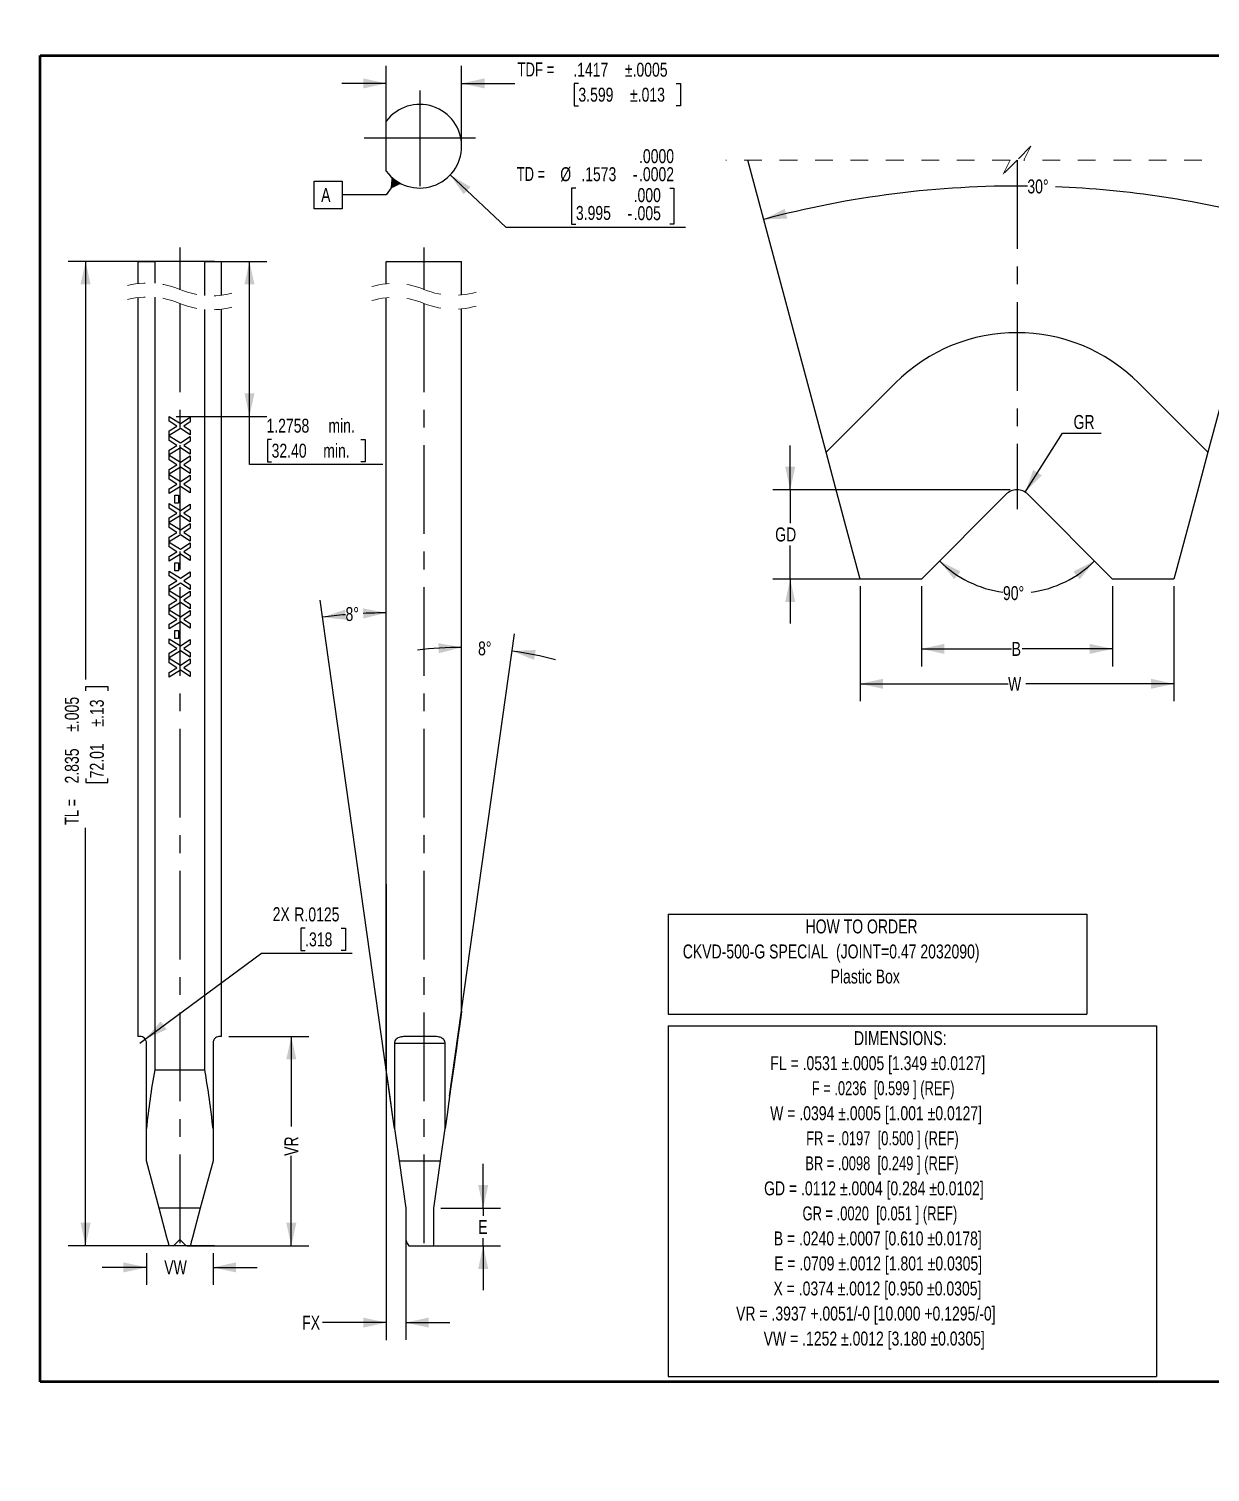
# Model space of a CAD drawing. Header units: inches. Extents: x 0 to 13, y -63732 to 63746.
# Drawn here: x 0.33 to 7, y -0.11 to 8.02 of the extents above; entities that cross this region are included whole.
import ezdxf

# ---------------------------------------------------------------- set-up
doc = ezdxf.new("R2010")
doc.units = ezdxf.units.IN
doc.header["$MEASUREMENT"] = 0
doc.linetypes.add('CENTERX2', pattern=[0.8, 0.5, -0.1, 0.1, -0.1])
doc.linetypes.add('HIDDEN', pattern=[0.075, 0.05, -0.025])
doc.layers.add('FORMAT', color=7, linetype='Continuous')
doc.styles.add('SLDTEXTSTYLE0', font='TXT', dxfattribs={"width": 0.75})
doc.styles.add('SLDTEXTSTYLE2', font='TXT', dxfattribs={"width": 0.6875})
doc.styles.add('SLDTEXTSTYLE3', font='TXT', dxfattribs={"width": 0.69})
doc.styles.add('SLDTEXTSTYLE4', font='TXT', dxfattribs={"width": 0.692308})
doc.styles.add('SLDTEXTSTYLE5', font='TXT', dxfattribs={"width": 0.7})
doc.dimstyles.new('SLDDIMSTYLE0', dxfattribs={"dimtxt": 0.07874, "dimasz": 0.13, "dimexe": 0, "dimexo": 0.0625, "dimgap": 0.019685, "dimtad": 0, "dimtih": 1, "dimtoh": 1, "dimdec": 4, "dimlfac": 0.333333, "dimrnd": 1e-09, "dimzin": 12, "dimdsep": 46, "dimtxsty": 'SLDTEXTSTYLE0', "dimsah": 1, "dimcen": 0.09, "dimadec": 0, "dimazin": 3, "dimtfac": 1, "dimtdec": 4, "dimtofl": 0, "dimtmove": 0, "dimatfit": 3, "dimfxl": 0, "dimfrac": 2, "dimtolj": 1, "dimarcsym": 0})
doc.dimstyles.new('SLDDIMSTYLE1', dxfattribs={"dimtxt": 0.07874, "dimasz": 0.13, "dimexe": 0, "dimexo": 0.0625, "dimgap": 0.019685, "dimtad": 0, "dimdec": 3, "dimlfac": 0.333333, "dimrnd": 1e-09, "dimzin": 12, "dimdsep": 46, "dimtxsty": 'SLDTEXTSTYLE0', "dimsah": 1, "dimcen": 0.09, "dimadec": 0, "dimazin": 3, "dimtol": 1, "dimtp": 0.005, "dimtm": 0.005, "dimtfac": 1, "dimtdec": 3, "dimtofl": 0, "dimtmove": 0, "dimatfit": 3, "dimfxl": 0, "dimfrac": 2, "dimtolj": 1, "dimarcsym": 0})
doc.dimstyles.new('SLDDIMSTYLE10', dxfattribs={"dimtxt": 0.07874, "dimasz": 0.13, "dimexe": 0, "dimexo": 0.0625, "dimgap": 0.019685, "dimtad": 0, "dimdec": 4, "dimlfac": 0.022239, "dimrnd": 1e-09, "dimzin": 12, "dimdsep": 46, "dimtxsty": 'SLDTEXTSTYLE0', "dimsah": 1, "dimcen": 0.09, "dimadec": 0, "dimazin": 3, "dimtfac": 1, "dimtdec": 4, "dimtofl": 0, "dimtmove": 0, "dimatfit": 3, "dimfxl": 0, "dimfrac": 2, "dimtolj": 1, "dimtzin": 12, "dimarcsym": 0})
doc.dimstyles.new('SLDDIMSTYLE11', dxfattribs={"dimtxt": 0.07874, "dimasz": 0.13, "dimexe": 0, "dimexo": 0.0625, "dimgap": 0.019685, "dimtad": 0, "dimdec": 4, "dimlfac": 0.022239, "dimzin": 12, "dimdsep": 46, "dimtxsty": 'SLDTEXTSTYLE0', "dimsah": 1, "dimcen": 0.09, "dimadec": 1, "dimazin": 3, "dimtfac": 1, "dimtdec": 1, "dimtofl": 0, "dimtmove": 0, "dimatfit": 3, "dimfxl": 0, "dimfrac": 2, "dimtolj": 1, "dimtzin": 12, "dimarcsym": 0})
doc.dimstyles.new('SLDDIMSTYLE12', dxfattribs={"dimtxt": 0.07874, "dimasz": 0.13, "dimexe": 0, "dimexo": 0.0625, "dimgap": 0.019685, "dimtad": 0, "dimtih": 1, "dimtoh": 1, "dimdec": 4, "dimlfac": 0.022239, "dimrnd": 1e-09, "dimzin": 12, "dimdsep": 46, "dimtxsty": 'SLDTEXTSTYLE0', "dimsah": 1, "dimcen": 0.09, "dimadec": 0, "dimazin": 3, "dimtfac": 1, "dimtdec": 4, "dimtmove": 0, "dimatfit": 0, "dimfxl": 0, "dimfrac": 2, "dimtolj": 1, "dimtzin": 12, "dimarcsym": 0})
doc.dimstyles.new('SLDDIMSTYLE13', dxfattribs={"dimtxt": 0.07874, "dimasz": 0.13, "dimexe": 0, "dimexo": 0.0625, "dimgap": 0.019685, "dimtad": 0, "dimtih": 1, "dimtoh": 1, "dimdec": 4, "dimlfac": 0.564871, "dimrnd": 1e-09, "dimzin": 12, "dimdsep": 46, "dimtxsty": 'SLDTEXTSTYLE0', "dimsah": 1, "dimcen": 0, "dimadec": 0, "dimazin": 3, "dimtfac": 1, "dimtdec": 4, "dimtofl": 0, "dimtmove": 0, "dimatfit": 3, "dimfxl": 0, "dimfrac": 2, "dimtolj": 1, "dimtzin": 12, "dimarcsym": 0})
doc.dimstyles.new('SLDDIMSTYLE2', dxfattribs={"dimtxt": 0.07874, "dimasz": 0.13, "dimexe": 0, "dimexo": 0.0625, "dimgap": 0.019685, "dimtad": 0, "dimdec": 4, "dimlfac": 0.333333, "dimrnd": 1e-09, "dimzin": 12, "dimdsep": 46, "dimtxsty": 'SLDTEXTSTYLE0', "dimsah": 1, "dimcen": 0.09, "dimadec": 0, "dimazin": 3, "dimtfac": 1, "dimtdec": 4, "dimtmove": 0, "dimatfit": 0, "dimfxl": 0, "dimfrac": 2, "dimtolj": 1, "dimtzin": 12, "dimarcsym": 0})
doc.dimstyles.new('SLDDIMSTYLE3', dxfattribs={"dimtxt": 0.07874, "dimasz": 0.13, "dimexe": 0, "dimexo": 0.0625, "dimgap": 0.019685, "dimtad": 0, "dimdec": 4, "dimlfac": 0.333333, "dimrnd": 1e-09, "dimzin": 12, "dimdsep": 46, "dimtxsty": 'SLDTEXTSTYLE0', "dimsah": 1, "dimcen": 0.09, "dimadec": 0, "dimazin": 3, "dimtfac": 1, "dimtdec": 4, "dimtofl": 0, "dimtmove": 0, "dimatfit": 3, "dimfxl": 0, "dimfrac": 2, "dimtolj": 1, "dimtzin": 12, "dimarcsym": 0})
doc.dimstyles.new('SLDDIMSTYLE4', dxfattribs={"dimtxt": 0.07874, "dimasz": 0.13, "dimexe": 0, "dimexo": 0.0625, "dimgap": 0.019685, "dimtad": 0, "dimtih": 1, "dimtoh": 1, "dimdec": 4, "dimlfac": 0.333333, "dimrnd": 1e-09, "dimzin": 12, "dimdsep": 46, "dimtxsty": 'SLDTEXTSTYLE0', "dimsah": 1, "dimcen": 0, "dimadec": 0, "dimazin": 3, "dimtfac": 1, "dimtdec": 4, "dimtofl": 0, "dimtmove": 0, "dimatfit": 3, "dimfxl": 0, "dimfrac": 2, "dimtolj": 1, "dimtzin": 12, "dimarcsym": 0})
doc.dimstyles.new('SLDDIMSTYLE5', dxfattribs={"dimtxt": 0.07874, "dimasz": 0.13, "dimexe": 0, "dimexo": 0.0625, "dimgap": 0.019685, "dimtad": 0, "dimtih": 1, "dimtoh": 1, "dimdec": 4, "dimlfac": 0.333333, "dimrnd": 1e-09, "dimzin": 12, "dimdsep": 46, "dimtxsty": 'SLDTEXTSTYLE0', "dimsah": 1, "dimcen": 0.09, "dimadec": 0, "dimazin": 3, "dimtfac": 1, "dimtdec": 4, "dimtmove": 0, "dimatfit": 0, "dimfxl": 0, "dimfrac": 2, "dimtolj": 1, "dimtzin": 12, "dimarcsym": 0})
doc.dimstyles.new('SLDDIMSTYLE6', dxfattribs={"dimtxt": 0.07874, "dimasz": 0.13, "dimexe": 0, "dimexo": 0.0625, "dimgap": 0.019685, "dimtad": 0, "dimtih": 1, "dimtoh": 1, "dimdec": 4, "dimlfac": 0.333333, "dimzin": 12, "dimdsep": 46, "dimtxsty": 'SLDTEXTSTYLE0', "dimsah": 1, "dimcen": 0.09, "dimadec": 1, "dimazin": 3, "dimtfac": 1, "dimtdec": 1, "dimtofl": 0, "dimtmove": 0, "dimatfit": 3, "dimfxl": 0, "dimfrac": 2, "dimtolj": 1, "dimtzin": 12, "dimarcsym": 0})
doc.dimstyles.new('SLDDIMSTYLE7', dxfattribs={"dimtxt": 0.07874, "dimasz": 0.13, "dimexe": 0, "dimexo": 0.0625, "dimgap": 0.019685, "dimtad": 0, "dimdec": 4, "dimlfac": 0.333333, "dimrnd": 1e-09, "dimzin": 12, "dimdsep": 46, "dimtxsty": 'SLDTEXTSTYLE0', "dimsah": 1, "dimcen": 0.09, "dimadec": 0, "dimazin": 3, "dimtol": 1, "dimtp": 0.0005, "dimtm": 0.0005, "dimtfac": 1, "dimtdec": 4, "dimtmove": 0, "dimatfit": 0, "dimfxl": 0, "dimfrac": 2, "dimtolj": 1, "dimarcsym": 0})
doc.dimstyles.new('SLDDIMSTYLE8', dxfattribs={"dimtxt": 0.07874, "dimasz": 0.13, "dimexe": 0, "dimexo": 0.0625, "dimgap": 0.019685, "dimtad": 0, "dimtih": 1, "dimtoh": 1, "dimdec": 4, "dimlfac": 0.333333, "dimrnd": 1e-09, "dimzin": 12, "dimdsep": 46, "dimtxsty": 'SLDTEXTSTYLE0', "dimsah": 1, "dimcen": 0, "dimadec": 0, "dimazin": 3, "dimtol": 1, "dimtm": 0.0002, "dimtfac": 1, "dimtdec": 4, "dimtofl": 0, "dimtmove": 0, "dimatfit": 3, "dimfxl": 0, "dimfrac": 2, "dimtolj": 1, "dimtzin": 4, "dimarcsym": 0})
doc.dimstyles.new('SLDDIMSTYLE9', dxfattribs={"dimtxt": 0.07874, "dimasz": 0.13, "dimexe": 0, "dimexo": 0.0625, "dimgap": 0.019685, "dimtad": 0, "dimtih": 1, "dimtoh": 1, "dimdec": 4, "dimlfac": 0.022239, "dimzin": 12, "dimdsep": 46, "dimtxsty": 'SLDTEXTSTYLE0', "dimsah": 1, "dimcen": 0.09, "dimadec": 1, "dimazin": 3, "dimtfac": 1, "dimtdec": 1, "dimtofl": 0, "dimtmove": 0, "dimatfit": 3, "dimfxl": 0, "dimfrac": 2, "dimtolj": 1, "dimtzin": 12, "dimarcsym": 0})

# ---------------------------------------------------------------- blocks, each defined once
blk = doc.blocks.new('SW_TABLEANNOTATION_0')
at = {"layer": 'FORMAT', "color": 0}
for p, q in [((0, 0), (0, -0.1412)), ((0, 0), (2.7559, 0)), ((2.7559, 0), (2.7559, -0.1412)), ((0, -0.1412), (0, -0.2824)), ((2.7559, -0.1412), (2.7559, -0.2824)), ((0, -0.2824), (0, -0.4236)), ((2.7559, -0.2824), (2.7559, -0.4236)), ((0, -0.4236), (0, -0.5647)), ((2.7559, -0.4236), (2.7559, -0.5647)), ((0, -0.5647), (0, -0.7059)), ((2.7559, -0.5647), (2.7559, -0.7059)), ((0, -0.7059), (0, -0.8471)), ((2.7559, -0.7059), (2.7559, -0.8471)), ((0, -0.8471), (0, -0.9883)), ((2.7559, -0.8471), (2.7559, -0.9883)), ((0, -0.9883), (0, -1.1295)), ((2.7559, -0.9883), (2.7559, -1.1295)), ((0, -1.1295), (0, -1.2707)), ((2.7559, -1.1295), (2.7559, -1.2707)), ((0, -1.2707), (0, -1.4119)), ((2.7559, -1.2707), (2.7559, -1.4119)), ((0, -1.4119), (0, -1.553)), ((2.7559, -1.4119), (2.7559, -1.553)), ((0, -1.553), (0, -1.6942)), ((2.7559, -1.553), (2.7559, -1.6942)), ((0, -1.6942), (0, -1.8354)), ((2.7559, -1.6942), (2.7559, -1.8354)), ((0, -1.8354), (0, -1.9766)), ((2.7559, -1.8354), (2.7559, -1.9766)), ((0, -1.9766), (2.7559, -1.9766))]:
    blk.add_line(p, q, dxfattribs=at)
at = {"layer": 'FORMAT', "color": 0, "char_height": 0.07874, "attachment_point": 1}
for s, insert, style in [('DIMENSIONS:', (1.0487, -0.0297), 'SLDTEXTSTYLE0'), ('FL = .0531 ±.0005 [1.349 ±0.0127]', (0.5766, -0.1709), 'SLDTEXTSTYLE0'), ('F = .0236  [0.599 ] (REF)', (0.8106, -0.312), 'SLDTEXTSTYLE3'), ('W = .0394 ±.0005 [1.001 ±0.0127]', (0.5758, -0.4532), 'SLDTEXTSTYLE0'), ('FR = .0197  [0.500 ] (REF)', (0.7787, -0.5944), 'SLDTEXTSTYLE4'), ('BR = .0098  [0.249 ] (REF)', (0.774, -0.7356), 'SLDTEXTSTYLE4'), ('GD = .0112 ±.0004 [0.284 ±0.0102]', (0.5414, -0.8768), 'SLDTEXTSTYLE0'), ('GR = .0020  [0.051 ] (REF)', (0.7584, -1.018), 'SLDTEXTSTYLE4'), ('B = .0240 ±.0007 [0.610 ±0.0178]', (0.5961, -1.1592), 'SLDTEXTSTYLE0'), ('E = .0709 ±.0012 [1.801 ±0.0305]', (0.598, -1.3003), 'SLDTEXTSTYLE0'), ('X = .0374 ±.0012 [0.950 ±0.0305]', (0.5942, -1.4415), 'SLDTEXTSTYLE0'), ('VR = .3937 +.0051/-0 [10.000 +0.1295/-0]', (0.3834, -1.5827), 'SLDTEXTSTYLE0'), ('VW = .1252 ±.0012 [3.180 ±0.0305]', (0.5389, -1.7239), 'SLDTEXTSTYLE0')]:
    blk.add_mtext(s, dxfattribs=dict(at, insert=insert, style=style))
blk = doc.blocks.new('SW_TABLEANNOTATION_1')
at = {"layer": 'FORMAT', "color": 0}
for p, q in [((0, 0), (0, -0.1412)), ((0, 0), (2.3622, 0)), ((2.3622, 0), (2.3622, -0.1412)), ((0, -0.1412), (0, -0.2824)), ((2.3622, -0.1412), (2.3622, -0.2824)), ((0, -0.2824), (0, -0.4236)), ((2.3622, -0.2824), (2.3622, -0.4236)), ((0, -0.4236), (0, -0.5647)), ((2.3622, -0.4236), (2.3622, -0.5647)), ((0, -0.5647), (2.3622, -0.5647))]:
    blk.add_line(p, q, dxfattribs=at)
at = {"layer": 'FORMAT', "color": 0, "char_height": 0.07874, "attachment_point": 1, "style": 'SLDTEXTSTYLE0'}
for s, insert in [('HOW TO ORDER', (0.7756, -0.0297)), ('CKVD-500-G SPECIAL  (JOINT=0.47 2032090)', (0.0826, -0.1709)), ('Plastic Box', (0.9168, -0.312))]:
    blk.add_mtext(s, dxfattribs=dict(at, insert=insert))
blk = doc.blocks.new('SW_BROKEN_VIEW_0')
at = {"color": 0, "linetype": 'CENTERX2'}
for p, q in [((0, 0.3154), (0, 0.0787)), ((0, 0), (0, -5.3937))]:
    blk.add_line(p, q, dxfattribs=at)
blk = doc.blocks.new('_D')
at = {"layer": 'FORMAT'}
for p, q in [((1.3615, 6.7128), (1.673, 6.7128)), ((1.5745, 5.8389), (1.5745, 6.7128)), ((1.1614, 5.8389), (1.673, 5.8389)), ((1.5745, 5.5671), (1.5745, 5.8389)), ((1.6996, 5.7081), (1.6756, 5.7081)), ((1.6756, 5.7081), (1.6756, 5.5831)), ((2.2029, 5.7081), (2.2269, 5.7081)), ((2.2269, 5.7081), (2.2269, 5.5831)), ((2.328, 5.5671), (1.5745, 5.5671)), ((1.6756, 5.5831), (1.6996, 5.5831)), ((2.2269, 5.5831), (2.2029, 5.5831))]:
    blk.add_line(p, q, dxfattribs=at)
for points in [[(1.5745, 6.7128), (1.5462, 6.5828), (1.6029, 6.5828)], [(1.5745, 5.8389), (1.6029, 5.9689), (1.5462, 5.9689)]]:
    blk.add_solid(points, dxfattribs=at)
at = {"layer": 'FORMAT', "char_height": 0.07874, "attachment_point": 1, "style": 'SLDTEXTSTYLE0'}
for s, insert in [('1.2758', (1.6705, 5.8256)), ('min.', (2.02, 5.8256)), ('32.40', (1.6996, 5.6846)), ('min.', (1.9909, 5.6846))]:
    blk.add_mtext(s, dxfattribs=dict(at, insert=insert))
blk = doc.blocks.new('_D_1')
at = {"layer": 'FORMAT'}
for p, q in [((1.3777, 6.7128), (0.5515, 6.7128)), ((0.6499, 6.7128), (0.6499, 4.3555)), ((0.6505, 4.2915), (0.6505, 4.3155)), ((0.6505, 4.3155), (0.7755, 4.3155)), ((0.7755, 4.3155), (0.7755, 4.2915)), ((0.6505, 3.7975), (0.6505, 3.7735)), ((0.6505, 3.7735), (0.7755, 3.7735)), ((0.7755, 3.7735), (0.7755, 3.7975)), ((0.6499, 1.1612), (0.6499, 3.5185)), ((1.3777, 1.1612), (0.5515, 1.1612))]:
    blk.add_line(p, q, dxfattribs=at)
for points in [[(0.6499, 6.7128), (0.6215, 6.5828), (0.6782, 6.5828)], [(0.6499, 1.1612), (0.6782, 1.2912), (0.6215, 1.2912)]]:
    blk.add_solid(points, dxfattribs=at)
at = {"layer": 'FORMAT', "char_height": 0.07874, "attachment_point": 1, "rotation": 90}
for s, insert, style in [('±.005', (0.533, 4.0598), 'SLDTEXTSTYLE0'), ('±.13', (0.674, 4.0889), 'SLDTEXTSTYLE0'), ('72.01', (0.674, 3.7975), 'SLDTEXTSTYLE0'), ('2.835', (0.533, 3.7684), 'SLDTEXTSTYLE0'), ('TL =', (0.5318, 3.5345), 'SLDTEXTSTYLE2')]:
    blk.add_mtext(s, dxfattribs=dict(at, insert=insert, style=style))
blk = doc.blocks.new('_D_2')
at = {"layer": 'FORMAT'}
for p, q in [((0.9933, 1.1206), (0.9933, 0.9412)), ((1.3689, 1.1206), (1.3689, 0.9412)), ((0.9933, 1.0396), (0.7433, 1.0396)), ((1.3689, 1.0396), (1.6189, 1.0396))]:
    blk.add_line(p, q, dxfattribs=at)
for points in [[(0.9933, 1.0396), (0.8633, 1.068), (0.8633, 1.0113)], [(1.3689, 1.0396), (1.4989, 1.0113), (1.4989, 1.068)]]:
    blk.add_solid(points, dxfattribs=at)
at = {"layer": 'FORMAT', "insert": (1.0938, 1.0786), "char_height": 0.07874, "attachment_point": 1, "style": 'SLDTEXTSTYLE0'}
blk.add_mtext('VW', dxfattribs=at)
blk = doc.blocks.new('_D_3')
at = {"layer": 'FORMAT'}
for p, q in [((1.4576, 2.3423), (1.9092, 2.3423)), ((1.8108, 2.3423), (1.8108, 1.835)), ((1.8108, 1.1612), (1.8108, 1.6685)), ((1.2205, 1.1612), (1.9092, 1.1612))]:
    blk.add_line(p, q, dxfattribs=at)
for points in [[(1.8108, 2.3423), (1.7824, 2.2123), (1.8391, 2.2123)], [(1.8108, 1.1612), (1.8391, 1.2912), (1.7824, 1.2912)]]:
    blk.add_solid(points, dxfattribs=at)
at = {"layer": 'FORMAT', "insert": (1.7718, 1.6685), "char_height": 0.07874, "attachment_point": 1, "rotation": 90, "style": 'SLDTEXTSTYLE0'}
blk.add_mtext('VR', dxfattribs=at)
blk = doc.blocks.new('_D_4')
at = {"layer": 'FORMAT'}
for p, q in [((1.8887, 2.9522), (1.8647, 2.9522)), ((1.8647, 2.9522), (1.8647, 2.8272)), ((2.0923, 2.9522), (2.1163, 2.9522)), ((2.1163, 2.9522), (2.1163, 2.8272)), ((0.986, 2.327), (1.643, 2.8112)), ((1.643, 2.8112), (2.1533, 2.8112)), ((1.8647, 2.8272), (1.8887, 2.8272)), ((2.1163, 2.8272), (2.0923, 2.8272)), ((0.9557, 2.3047), (0.986, 2.327))]:
    blk.add_line(p, q, dxfattribs=at)
blk.add_solid([(0.986, 2.327), (1.1075, 2.3813), (1.0738, 2.4269)], dxfattribs=at)
at = {"layer": 'FORMAT', "char_height": 0.07874, "attachment_point": 1, "style": 'SLDTEXTSTYLE0'}
for s, insert in [('2X', (1.7055, 3.0709)), ('R.0125', (1.8277, 3.0696)), ('.318', (1.8887, 2.9287))]:
    blk.add_mtext(s, dxfattribs=dict(at, insert=insert))
blk = doc.blocks.new('SW_BROKEN_VIEW_1')
at = {"color": 0, "linetype": 'CENTERX2'}
for p, q in [((0, 0.3154), (0, 0.0787)), ((0, 0), (0, -5.3937))]:
    blk.add_line(p, q, dxfattribs=at)
blk = doc.blocks.new('_D_5')
at = {"layer": 'FORMAT'}
for p, q in [((2.8934, 1.3739), (2.8934, 1.6239)), ((2.6547, 1.3739), (2.9919, 1.3739)), ((2.8934, 1.3739), (2.8934, 1.33)), ((2.575, 1.1612), (2.9919, 1.1612)), ((2.8934, 1.1612), (2.8934, 1.205)), ((2.8934, 1.1612), (2.8934, 0.9112))]:
    blk.add_line(p, q, dxfattribs=at)
for points in [[(2.8934, 1.3739), (2.9218, 1.5039), (2.8651, 1.5039)], [(2.8934, 1.1612), (2.8651, 1.0312), (2.9218, 1.0312)]]:
    blk.add_solid(points, dxfattribs=at)
at = {"layer": 'FORMAT', "insert": (2.8653, 1.3065), "char_height": 0.0787, "attachment_point": 1, "style": 'SLDTEXTSTYLE0'}
blk.add_mtext('E', dxfattribs=at)
blk = doc.blocks.new('_D_6')
at = {"layer": 'FORMAT'}
for p, q in [((2.3859, 1.873), (1.9741, 4.8031)), ((2.3465, 2.1924), (2.3465, 4.8292))]:
    blk.add_line(p, q, dxfattribs=at)
for start, end in [(90, 92.88467), (95.11685, 98)]:
    blk.add_arc((2.3465, 2.153), 2.5777, start, end, dxfattribs=at)
for points in [[(1.9878, 4.7057), (2.1201, 4.6924), (2.1137, 4.7487)], [(2.3465, 4.7308), (2.2158, 4.7558), (2.2173, 4.6992)]]:
    blk.add_solid(points, dxfattribs=at)
at = {"layer": 'FORMAT', "insert": (2.1166, 4.7635), "char_height": 0.07874, "attachment_point": 1, "style": 'SLDTEXTSTYLE0'}
blk.add_mtext('8°', dxfattribs=at)
blk = doc.blocks.new('_D_7')
at = {"layer": 'FORMAT'}
for p, q in [((2.704, 2.0047), (3.0705, 4.6131)), ((2.7716, 2.5254), (2.7716, 4.634))]:
    blk.add_line(p, q, dxfattribs=at)
for start, end in [(90, 96.97774), (90, 96.97774), (75.02226, 82), (75.02226, 82)]:
    blk.add_arc((2.7716, 2.486), 2.0495, start, end, dxfattribs=at)
for points in [[(2.7716, 4.5356), (2.6408, 4.5598), (2.6426, 4.5031)], [(3.0568, 4.5156), (3.1801, 4.4655), (3.1898, 4.5214)]]:
    blk.add_solid(points, dxfattribs=at)
at = {"layer": 'FORMAT', "insert": (2.8645, 4.5696), "char_height": 0.07874, "attachment_point": 1, "style": 'SLDTEXTSTYLE0'}
blk.add_mtext('8°', dxfattribs=at)
blk = doc.blocks.new('_D_8')
at = {"layer": 'FORMAT'}
for p, q in [((2.3465, 3.2016), (2.3465, 0.6299)), ((2.456, 1.3349), (2.456, 0.6309)), ((2.3465, 0.7283), (1.9868, 0.7283)), ((2.456, 0.7283), (2.706, 0.7283))]:
    blk.add_line(p, q, dxfattribs=at)
for points in [[(2.3465, 0.7283), (2.2165, 0.7567), (2.2165, 0.7)], [(2.456, 0.7283), (2.586, 0.7), (2.586, 0.7567)]]:
    blk.add_solid(points, dxfattribs=at)
at = {"layer": 'FORMAT', "insert": (1.872, 0.7673), "char_height": 0.07874, "attachment_point": 1, "style": 'SLDTEXTSTYLE0'}
blk.add_mtext('FX', dxfattribs=at)
blk = doc.blocks.new('_D_9')
at = {"layer": 'FORMAT'}
for p, q in [((2.3465, 7.3084), (2.3465, 7.8147)), ((2.7716, 7.363), (2.7716, 7.8147)), ((2.3465, 7.7163), (2.0965, 7.7163)), ((2.7716, 7.7163), (3.0712, 7.7163)), ((3.4307, 7.7157), (3.4067, 7.7157)), ((3.4067, 7.7157), (3.4067, 7.5907)), ((3.9828, 7.7157), (4.0068, 7.7157)), ((4.0068, 7.7157), (4.0068, 7.5907)), ((3.4067, 7.5907), (3.4307, 7.5907)), ((4.0068, 7.5907), (3.9828, 7.5907))]:
    blk.add_line(p, q, dxfattribs=at)
for points in [[(2.3465, 7.7163), (2.2165, 7.7446), (2.2165, 7.6879)], [(2.7716, 7.7163), (2.9016, 7.6879), (2.9016, 7.7446)]]:
    blk.add_solid(points, dxfattribs=at)
at = {"layer": 'FORMAT', "char_height": 0.07874, "attachment_point": 1}
for s, insert, style in [('TDF =', (3.0872, 7.8344), 'SLDTEXTSTYLE5'), ('.1417', (3.4016, 7.8332), 'SLDTEXTSTYLE0'), ('±.0005', (3.6929, 7.8332), 'SLDTEXTSTYLE0'), ('3.599', (3.4307, 7.6922), 'SLDTEXTSTYLE0'), ('±.013', (3.722, 7.6922), 'SLDTEXTSTYLE0')]:
    blk.add_mtext(s, dxfattribs=dict(at, insert=insert, style=style))
blk = doc.blocks.new('_D_10')
at = {"layer": 'FORMAT'}
for p, q in [((2.7077, 7.2007), (3.021, 6.9066)), ((3.4166, 7.1263), (3.3926, 7.1263)), ((3.3926, 7.1263), (3.3926, 6.9226)), ((3.946, 7.1263), (3.97, 7.1263)), ((3.97, 7.1263), (3.97, 6.9226)), ((3.3926, 6.9226), (3.4166, 6.9226)), ((3.97, 6.9226), (3.946, 6.9226)), ((3.021, 6.9066), (4.0345, 6.9066))]:
    blk.add_line(p, q, dxfattribs=at)
blk.add_solid([(2.7077, 7.2007), (2.7831, 7.0911), (2.8219, 7.1324)], dxfattribs=at)
at = {"layer": 'FORMAT', "attachment_point": 1}
for s, insert, char_height, style in [('.0000', (3.7727, 7.3456), 0.07874, 'SLDTEXTSTYLE0'), ('TD =', (3.0835, 7.245), 0.07874, 'SLDTEXTSTYLE2'), ('%%c', (3.3282, 7.2438), 0.07874, 'SLDTEXTSTYLE0'), ('.1573', (3.4469, 7.2438), 0.07874, 'SLDTEXTSTYLE0'), ('.0002', (3.7727, 7.2438), 0.07874, 'SLDTEXTSTYLE0'), ('-', (3.7378, 7.2438), 0.0787, 'SLDTEXTSTYLE0'), ('.000', (3.7424, 7.1259), 0.07874, 'SLDTEXTSTYLE0'), ('3.995', (3.4166, 7.0253), 0.07874, 'SLDTEXTSTYLE0'), ('.005', (3.7424, 7.0241), 0.07874, 'SLDTEXTSTYLE0'), ('-', (3.7075, 7.0241), 0.0787, 'SLDTEXTSTYLE0')]:
    blk.add_mtext(s, dxfattribs=dict(at, insert=insert, char_height=char_height, style=style))
blk = doc.blocks.new('SW_DATUMTAG_0')
at = {"layer": 'FORMAT', "color": 0}
for p, q in [((-0.0399, -0.0162), (-0.0399, 0.1412)), ((-0.0399, 0.1412), (0.1176, 0.1412)), ((0.1176, 0.1412), (0.1176, -0.0162)), ((0.4229, 0.143), (0.3676, 0.0625)), ((0.3676, 0.0625), (0.1176, 0.0625)), ((0.1176, -0.0162), (-0.0399, -0.0162))]:
    blk.add_line(p, q, dxfattribs=at)
blk.add_solid([(0.3969, 0.1609), (0.4489, 0.1252), (0.3917, 0.0976)], dxfattribs=at)
at = {"layer": 'FORMAT', "color": 0, "insert": (0, 0.1015), "char_height": 0.0787, "attachment_point": 1, "style": 'SLDTEXTSTYLE0'}
blk.add_mtext('A', dxfattribs=at)
blk = doc.blocks.new('SW_BROKEN_VIEW_2')
at = {"color": 0, "linetype": 'CENTERX2'}
blk.add_line((0, 0), (0, -1.9685), dxfattribs=at)
blk = doc.blocks.new('_D_11')
at = {"layer": 'FORMAT'}
for start, end in [(89.3918, 105), (75, 87.74823)]:
    blk.add_arc((5.9055, 1.6153), 5.5222, start, end, dxfattribs=at)
for points in [[(4.4762, 6.9494), (4.6092, 6.9541), (4.5952, 7.009)], [(7.3348, 6.9494), (7.2158, 7.009), (7.2018, 6.9541)]]:
    blk.add_solid(points, dxfattribs=at)
at = {"layer": 'FORMAT', "insert": (5.9641, 7.1748), "char_height": 0.07874, "attachment_point": 1, "style": 'SLDTEXTSTYLE0'}
blk.add_mtext('30°', dxfattribs=at)
blk = doc.blocks.new('_D_12')
at = {"layer": 'FORMAT'}
for p, q in [((5.0197, 4.8819), (5.0197, 4.2323)), ((6.7913, 4.8819), (6.7913, 4.2323)), ((5.0197, 4.3307), (5.8551, 4.3307)), ((6.7913, 4.3307), (5.9559, 4.3307))]:
    blk.add_line(p, q, dxfattribs=at)
for points in [[(5.0197, 4.3307), (5.1497, 4.3024), (5.1497, 4.3591)], [(6.7913, 4.3307), (6.6613, 4.3591), (6.6613, 4.3024)]]:
    blk.add_solid(points, dxfattribs=at)
at = {"layer": 'FORMAT', "insert": (5.8551, 4.3697), "char_height": 0.0787, "attachment_point": 1, "style": 'SLDTEXTSTYLE0'}
blk.add_mtext('W', dxfattribs=at)
blk = doc.blocks.new('_D_13')
at = {"layer": 'FORMAT'}
for start, end in [(225, 262.64306), (277.35694, 315)]:
    blk.add_arc((5.9055, 5.4609), 0.6183, start, end, dxfattribs=at)
for points in [[(5.4683, 5.0236), (5.5514, 4.9197), (5.5871, 4.9637)], [(6.3427, 5.0236), (6.2239, 4.9637), (6.2597, 4.9197)]]:
    blk.add_solid(points, dxfattribs=at)
at = {"layer": 'FORMAT', "insert": (5.8263, 4.8815), "char_height": 0.07874, "attachment_point": 1, "style": 'SLDTEXTSTYLE0'}
blk.add_mtext('90°', dxfattribs=at)
blk = doc.blocks.new('_D_14')
at = {"layer": 'FORMAT'}
for p, q in [((4.626, 5.4249), (4.626, 5.6749)), ((5.8661, 5.4249), (4.5276, 5.4249)), ((4.626, 5.4249), (4.626, 5.2356)), ((4.626, 4.9213), (4.626, 5.1106)), ((5.3165, 4.9213), (4.5276, 4.9213)), ((4.626, 4.9213), (4.626, 4.6713))]:
    blk.add_line(p, q, dxfattribs=at)
for points in [[(4.626, 5.4249), (4.6543, 5.5549), (4.5976, 5.5549)], [(4.626, 4.9213), (4.5976, 4.7913), (4.6543, 4.7913)]]:
    blk.add_solid(points, dxfattribs=at)
at = {"layer": 'FORMAT', "insert": (4.5412, 5.2121), "char_height": 0.07874, "attachment_point": 1, "style": 'SLDTEXTSTYLE0'}
blk.add_mtext('GD', dxfattribs=at)
blk = doc.blocks.new('_D_15')
at = {"layer": 'FORMAT'}
for p, q in [((5.3659, 4.8819), (5.3659, 4.4291)), ((6.4451, 4.8819), (6.4451, 4.4291)), ((5.3659, 4.5276), (5.8754, 4.5276)), ((6.4451, 4.5276), (5.9356, 4.5276))]:
    blk.add_line(p, q, dxfattribs=at)
for points in [[(5.3659, 4.5276), (5.4959, 4.4992), (5.4959, 4.5559)], [(6.4451, 4.5276), (6.3151, 4.5559), (6.3151, 4.4992)]]:
    blk.add_solid(points, dxfattribs=at)
at = {"layer": 'FORMAT', "insert": (5.8754, 4.5666), "char_height": 0.0787, "attachment_point": 1, "style": 'SLDTEXTSTYLE0'}
blk.add_mtext('B', dxfattribs=at)
blk = doc.blocks.new('_D_16')
at = {"layer": 'FORMAT'}
for p, q in [((5.9519, 5.4115), (6.1622, 5.7449)), ((6.1622, 5.7449), (6.38, 5.7449))]:
    blk.add_line(p, q, dxfattribs=at)
blk.add_solid([(5.9519, 5.4115), (6.0452, 5.5063), (5.9972, 5.5366)], dxfattribs=at)
at = {"layer": 'FORMAT', "insert": (6.2247, 5.8464), "char_height": 0.07874, "attachment_point": 1, "style": 'SLDTEXTSTYLE0'}
blk.add_mtext('GR', dxfattribs=at)

msp = doc.modelspace()

# ---------------------------------------------------------------- linework, layer by layer
at = {"color": 7, "linetype": 'Continuous', "lineweight": 50}
for p, q in [((0.3937, 0.3937), (0.3937, 7.87402)), ((0.3937, 7.87402), (11.29921, 7.87402)), ((11.29921, 0.3937), (0.3937, 0.3937))]:
    msp.add_line(p, q, dxfattribs=at)
at = {"color": 7, "linetype": 'Continuous', "lineweight": 25}
for p, q in [((2.34651, 7.22116), (2.34651, 7.50325)), ((4.82811, 5.63621), (4.38673, 7.28346)), ((7.42429, 7.28346), (6.98291, 5.63621)), ((0.94515, 6.71283), (0.94515, 6.58769)), ((0.94515, 6.71283), (1.04005, 6.71283)), ((1.04005, 6.71283), (1.04005, 6.58932)), ((1.32215, 6.71283), (1.04005, 6.71283)), ((1.32215, 6.52045), (1.32215, 6.71283)), ((1.32215, 6.71283), (1.41705, 6.71283)), ((1.41705, 6.52208), (1.41705, 6.71283)), ((2.34651, 6.58645), (2.34651, 6.71283)), ((2.34651, 6.71283), (2.77161, 6.71283)), ((2.77161, 6.52332), (2.77161, 6.71283)), ((0.94515, 6.50895), (0.94515, 2.34229)), ((1.04005, 6.51058), (1.04005, 2.15302)), ((1.32215, 2.15302), (1.32215, 6.44171)), ((1.41705, 2.34229), (1.41705, 6.44334)), ((2.34651, 2.15302), (2.34651, 6.50771)), ((2.77161, 2.48602), (2.77161, 6.44458)), ((4.82811, 5.63621), (5.21773, 6.02582)), ((6.5933, 6.02582), (6.98291, 5.63621)), ((1.12205, 5.83818), (1.1846, 5.7977)), ((1.12205, 5.81163), (1.12205, 5.83818)), ((1.16409, 5.78442), (1.12205, 5.81163)), ((1.12205, 5.75721), (1.16409, 5.78442)), ((1.1846, 5.7977), (1.24016, 5.83364)), ((1.24016, 5.80709), (1.20512, 5.78442)), ((1.20512, 5.78442), (1.24016, 5.76176)), ((1.24016, 5.83364), (1.24016, 5.80709)), ((1.1846, 5.77115), (1.12205, 5.73067)), ((1.12205, 5.73067), (1.12205, 5.75721)), ((1.12205, 5.72915), (1.1846, 5.68867)), ((1.12205, 5.70261), (1.12205, 5.72915)), ((1.16409, 5.6754), (1.12205, 5.70261)), ((1.24016, 5.73521), (1.1846, 5.77115)), ((1.1846, 5.68867), (1.24016, 5.72461)), ((1.24016, 5.69806), (1.20512, 5.6754)), ((1.24016, 5.76176), (1.24016, 5.73521)), ((1.24016, 5.72461), (1.24016, 5.69806)), ((1.12205, 5.64819), (1.16409, 5.6754)), ((1.1846, 5.66213), (1.12205, 5.62164)), ((1.12205, 5.62164), (1.12205, 5.64819)), ((1.12205, 5.62013), (1.1846, 5.57965)), ((1.12205, 5.59358), (1.12205, 5.62013)), ((1.24016, 5.62619), (1.1846, 5.66213)), ((1.20512, 5.6754), (1.24016, 5.65273)), ((1.24016, 5.65273), (1.24016, 5.62619)), ((1.16409, 5.56637), (1.12205, 5.59358)), ((1.12205, 5.53916), (1.16409, 5.56637)), ((1.1846, 5.5531), (1.12205, 5.51262)), ((1.12205, 5.51262), (1.12205, 5.53916)), ((1.1846, 5.57965), (1.24016, 5.61559)), ((1.24016, 5.51716), (1.1846, 5.5531)), ((1.24016, 5.58904), (1.20512, 5.56637)), ((1.20512, 5.56637), (1.24016, 5.54371)), ((1.24016, 5.61559), (1.24016, 5.58904)), ((1.24016, 5.54371), (1.24016, 5.51716)), ((1.12205, 5.5111), (1.1846, 5.47062)), ((1.12205, 5.48456), (1.12205, 5.5111)), ((1.16409, 5.45735), (1.12205, 5.48456)), ((1.12205, 5.43014), (1.16409, 5.45735)), ((1.1846, 5.47062), (1.24016, 5.50656)), ((1.24016, 5.48001), (1.20512, 5.45735)), ((1.20512, 5.45735), (1.24016, 5.43468)), ((1.24016, 5.50656), (1.24016, 5.48001)), ((1.1846, 5.44408), (1.12205, 5.40359)), ((1.12205, 5.40359), (1.12205, 5.43014)), ((1.15385, 5.39375), (1.17353, 5.39375)), ((1.15385, 5.34984), (1.15385, 5.39375)), ((1.17353, 5.39375), (1.17353, 5.34984)), ((1.24016, 5.40814), (1.1846, 5.44408)), ((1.24016, 5.43468), (1.24016, 5.40814)), ((5.8441, 5.39944), (5.36592, 4.92126)), ((6.4451, 4.92126), (5.96692, 5.39944)), ((1.12205, 5.34757), (1.1846, 5.30708)), ((1.12205, 5.32102), (1.12205, 5.34757)), ((1.16409, 5.29381), (1.12205, 5.32102)), ((1.12205, 5.2666), (1.16409, 5.29381)), ((1.17353, 5.34984), (1.15385, 5.34984)), ((1.1846, 5.30708), (1.24016, 5.34302)), ((1.24016, 5.31648), (1.20512, 5.29381)), ((1.20512, 5.29381), (1.24016, 5.27115)), ((1.24016, 5.34302), (1.24016, 5.31648)), ((1.1846, 5.28054), (1.12205, 5.24006)), ((1.12205, 5.24006), (1.12205, 5.2666)), ((1.12205, 5.23854), (1.1846, 5.19806)), ((1.12205, 5.212), (1.12205, 5.23854)), ((1.16409, 5.18479), (1.12205, 5.212)), ((1.24016, 5.2446), (1.1846, 5.28054)), ((1.1846, 5.19806), (1.24016, 5.234)), ((1.24016, 5.27115), (1.24016, 5.2446)), ((1.24016, 5.234), (1.24016, 5.20745)), ((1.12205, 5.15758), (1.16409, 5.18479)), ((1.1846, 5.17151), (1.12205, 5.13103)), ((1.12205, 5.13103), (1.12205, 5.15758)), ((1.12205, 5.12952), (1.1846, 5.08903)), ((1.12205, 5.10297), (1.12205, 5.12952)), ((1.24016, 5.13557), (1.1846, 5.17151)), ((1.24016, 5.20745), (1.20512, 5.18479)), ((1.20512, 5.18479), (1.24016, 5.16212)), ((1.24016, 5.16212), (1.24016, 5.13557)), ((1.16409, 5.07576), (1.12205, 5.10297)), ((1.12205, 5.04855), (1.16409, 5.07576)), ((1.1846, 5.06249), (1.12205, 5.02201)), ((1.12205, 5.02201), (1.12205, 5.04855)), ((1.1846, 5.08903), (1.24016, 5.12497)), ((1.24016, 5.02655), (1.1846, 5.06249)), ((1.24016, 5.09843), (1.20512, 5.07576)), ((1.20512, 5.07576), (1.24016, 5.0531)), ((1.24016, 5.12497), (1.24016, 5.09843)), ((1.24016, 5.0531), (1.24016, 5.02655)), ((1.12205, 4.96598), (1.1846, 4.9255)), ((1.12205, 4.93943), (1.12205, 4.96598)), ((1.15385, 5.01216), (1.17353, 5.01216)), ((1.15385, 4.96825), (1.15385, 5.01216)), ((1.17353, 4.96825), (1.15385, 4.96825)), ((1.17353, 5.01216), (1.17353, 4.96825)), ((1.16409, 4.91222), (1.12205, 4.93943)), ((1.12205, 4.88502), (1.16409, 4.91222)), ((1.1846, 4.89895), (1.12205, 4.85847)), ((1.12205, 4.85847), (1.12205, 4.88502)), ((1.1846, 4.9255), (1.24016, 4.96144)), ((1.24016, 4.86301), (1.1846, 4.89895)), ((1.24016, 4.93489), (1.20512, 4.91222)), ((1.20512, 4.91222), (1.24016, 4.88956)), ((1.24016, 4.96144), (1.24016, 4.93489)), ((1.24016, 4.88956), (1.24016, 4.86301)), ((5.36592, 4.92126), (5.01968, 4.92126)), ((6.79134, 4.92126), (6.4451, 4.92126)), ((1.12205, 4.85695), (1.1846, 4.81647)), ((1.12205, 4.83041), (1.12205, 4.85695)), ((1.16409, 4.8032), (1.12205, 4.83041)), ((1.12205, 4.77599), (1.16409, 4.8032)), ((1.1846, 4.81647), (1.24016, 4.85241)), ((1.24016, 4.82587), (1.20512, 4.8032)), ((1.20512, 4.8032), (1.24016, 4.78053)), ((1.24016, 4.85241), (1.24016, 4.82587)), ((1.1846, 4.78993), (1.12205, 4.74944)), ((1.12205, 4.74944), (1.12205, 4.77599)), ((1.12205, 4.74793), (1.1846, 4.70745)), ((1.12205, 4.72138), (1.12205, 4.74793)), ((1.16409, 4.69417), (1.12205, 4.72138)), ((1.24016, 4.75399), (1.1846, 4.78993)), ((1.1846, 4.70745), (1.24016, 4.74339)), ((1.24016, 4.78053), (1.24016, 4.75399)), ((1.24016, 4.74339), (1.24016, 4.71684)), ((1.12205, 4.66697), (1.16409, 4.69417)), ((1.1846, 4.6809), (1.12205, 4.64042)), ((1.12205, 4.64042), (1.12205, 4.66697)), ((1.24016, 4.64496), (1.1846, 4.6809)), ((1.24016, 4.71684), (1.20512, 4.69417)), ((1.20512, 4.69417), (1.24016, 4.67151)), ((1.24016, 4.67151), (1.24016, 4.64496)), ((1.12205, 4.58439), (1.1846, 4.54391)), ((1.12205, 4.55785), (1.12205, 4.58439)), ((1.16409, 4.53064), (1.12205, 4.55785)), ((1.15385, 4.63058), (1.17353, 4.63058)), ((1.15385, 4.58666), (1.15385, 4.63058)), ((1.17353, 4.58666), (1.15385, 4.58666)), ((1.17353, 4.63058), (1.17353, 4.58666)), ((1.1846, 4.54391), (1.24016, 4.57985)), ((1.24016, 4.57985), (1.24016, 4.5533)), ((1.12205, 4.50343), (1.16409, 4.53064)), ((1.1846, 4.51736), (1.12205, 4.47688)), ((1.12205, 4.47688), (1.12205, 4.50343)), ((1.24016, 4.48142), (1.1846, 4.51736)), ((1.24016, 4.5533), (1.20512, 4.53064)), ((1.20512, 4.53064), (1.24016, 4.50797)), ((1.24016, 4.50797), (1.24016, 4.48142)), ((1.12205, 4.47537), (1.1846, 4.43489)), ((1.12205, 4.44882), (1.12205, 4.47537)), ((1.16409, 4.42161), (1.12205, 4.44882)), ((1.12205, 4.3944), (1.16409, 4.42161)), ((1.1846, 4.40834), (1.12205, 4.36786)), ((1.1846, 4.43489), (1.24016, 4.47083)), ((1.24016, 4.3724), (1.1846, 4.40834)), ((1.24016, 4.44428), (1.20512, 4.42161)), ((1.20512, 4.42161), (1.24016, 4.39895)), ((1.24016, 4.47083), (1.24016, 4.44428)), ((1.24016, 4.39895), (1.24016, 4.3724)), ((1.12205, 4.36786), (1.12205, 4.3944)), ((0.95574, 2.34229), (0.94515, 2.34229)), ((0.9933, 1.82351), (0.9933, 2.30473)), ((1.3689, 2.30473), (1.3689, 1.82351)), ((1.41705, 2.34229), (1.40646, 2.34229)), ((2.39281, 2.30473), (2.39281, 1.82351)), ((2.39281, 2.30473), (2.6785, 2.30473)), ((2.60555, 2.34229), (2.46576, 2.34229)), ((2.6785, 1.82351), (2.6785, 2.30473)), ((1.04005, 2.15302), (1.32215, 2.15302)), ((0.9933, 1.6415), (0.9933, 1.82351)), ((1.3689, 1.82351), (1.3689, 1.6415)), ((2.39281, 1.82351), (2.41839, 1.6415)), ((2.65292, 1.6415), (2.6785, 1.82351)), ((1.06501, 1.37389), (0.9933, 1.6415)), ((1.3689, 1.6415), (1.2972, 1.37389)), ((2.41839, 1.6415), (2.65292, 1.6415)), ((2.41839, 1.6415), (2.45601, 1.37389)), ((2.61531, 1.37389), (2.65292, 1.6415)), ((1.2972, 1.37389), (1.06501, 1.37389)), ((1.10922, 1.20888), (1.06501, 1.37389)), ((1.2972, 1.37389), (1.25298, 1.20888)), ((2.45601, 1.37389), (2.45601, 1.20888)), ((2.61531, 1.17576), (2.61531, 1.37389)), ((1.1451, 1.16119), (1.122, 1.16119)), ((1.17701, 1.19309), (1.1451, 1.16119)), ((1.2171, 1.16119), (1.1852, 1.19309)), ((1.2402, 1.16119), (1.2171, 1.16119)), ((2.47431, 1.16119), (2.61224, 1.16119))]:
    msp.add_line(p, q, dxfattribs=at)
at = {"color": 7, "linetype": 'HIDDEN', "lineweight": 18}
for p, q in [((5.98425, 7.3622), (5.90551, 7.28346)), ((5.94488, 7.28346), (5.98425, 7.3622)), ((5.86614, 7.28346), (4.26173, 7.28346)), ((5.90551, 7.28346), (5.82677, 7.20472)), ((5.82677, 7.20472), (5.86614, 7.28346)), ((7.54929, 7.28346), (5.94488, 7.28346))]:
    msp.add_line(p, q, dxfattribs=at)
at = {"color": 7, "linetype": 'Continuous', "lineweight": 25, "flags": 128}
for points in [[(5.01968, 4.92126), (4.97907, 5.07282), (4.93231, 5.24735), (4.88129, 5.43773), (4.82811, 5.63621)], [(6.98291, 5.63621), (6.92973, 5.43773), (6.87872, 5.24735), (6.83195, 5.07282), (6.79134, 4.92126)], [(2.77161, 2.48602), (2.7715, 2.48528), (2.77067, 2.47936), (2.76901, 2.46755), (2.76653, 2.44988), (2.76323, 2.42642), (2.75913, 2.39725), (2.75424, 2.36247), (2.74858, 2.32221), (2.74217, 2.2766), (2.73504, 2.22582), (2.7272, 2.17003), (2.71868, 2.10943), (2.70952, 2.04425), (2.69974, 1.9747), (2.68939, 1.90104), (2.6785, 1.82351)], [(2.39281, 1.82351), (2.38004, 1.91442), (2.36802, 1.99992), (2.35683, 2.07958), (2.34651, 2.15302)], [(1.122, 1.16119), (1.11929, 1.1713), (1.11617, 1.18294), (1.11277, 1.19564), (1.10922, 1.20888)], [(1.25298, 1.20888), (1.24944, 1.19564), (1.24603, 1.18294), (1.24291, 1.1713), (1.2402, 1.16119)]]:
    msp.add_lwpolyline(points, dxfattribs=at)
at = {"color": 7, "linetype": 'Continuous', "lineweight": 25}
for centre, radius, start, end in [((2.53566, 7.3622), 0.23595, 216.711767, 143.288233), ((5.90551, 5.33803), 0.97268, 45.000309, 134.999691), ((5.90551, 5.33803), 0.08685, 44.9999, 135.0001), ((5.22203, 1.39159), 4.25072, 169.681026, 174.168078), ((-2.85982, 1.39159), 4.25072, 5.831922, 10.318974), ((1.1811, 1.18899), 0.00579, 44.9999, 135.0001), ((2.52571, 1.20828), 0.06971, 179.501046, 222.497347), ((2.57939, 1.1757), 0.03592, 336.166091, 0.095285)]:
    msp.add_arc(centre, radius, start, end, dxfattribs=at)
at = {"color": 7, "linetype": 'HIDDEN', "lineweight": 18}
for centre, radius, start, end in [((1.00063, 6.12175), 0.46923, 67.380135, 112.619865), ((1.00063, 6.04301), 0.46923, 67.380135, 112.619865), ((1.36158, 6.98803), 0.46923, 247.380135, 292.619865), ((2.39028, 6.14983), 0.43882, 67.380135, 112.619865), ((2.72783, 6.95995), 0.43882, 247.380135, 292.619865), ((1.36158, 6.90929), 0.46923, 247.380135, 292.619865), ((2.39028, 6.07109), 0.43882, 67.380135, 112.619865), ((2.72783, 6.88121), 0.43882, 247.380135, 292.619865)]:
    msp.add_arc(centre, radius, start, end, dxfattribs=at)
at = {"color": 7, "linetype": 'Continuous', "lineweight": 25}
for points, knots in [([(0.9933, 2.30473), (0.99328, 2.3057), (0.9932, 2.30918), (0.99201, 2.31554), (0.98854, 2.32391), (0.98175, 2.33268), (0.9706, 2.34051), (0.96089, 2.34167), (0.95574, 2.34229)], [0, 0, 0, 0, 0.0497806, 0.1776361, 0.3277349, 0.5080145, 0.738818, 1, 1, 1, 1]), ([(1.40646, 2.34229), (1.40276, 2.34196), (1.39411, 2.34121), (1.3835, 2.33525), (1.37534, 2.32661), (1.37091, 2.31804), (1.3691, 2.31029), (1.36895, 2.3062), (1.3689, 2.30473)], [0, 0, 0, 0, 0.1882955, 0.4404711, 0.597394, 0.7912414, 0.9250005, 1, 1, 1, 1]), ([(2.46576, 2.34229), (2.45622, 2.34211), (2.43819, 2.34179), (2.41633, 2.33655), (2.40225, 2.32729), (2.39561, 2.31841), (2.39308, 2.31034), (2.39288, 2.3062), (2.39281, 2.30473)], [0, 0, 0, 0, 0.3148372, 0.5950228, 0.7256033, 0.8634021, 0.951474, 1, 1, 1, 1]), ([(2.6785, 2.30473), (2.67844, 2.30607), (2.67827, 2.30993), (2.67627, 2.31683), (2.67073, 2.32559), (2.65831, 2.33508), (2.63554, 2.34172), (2.61674, 2.34207), (2.60555, 2.34229)], [0, 0, 0, 0, 0.0443817, 0.1272179, 0.2334578, 0.3809959, 0.631741, 1, 1, 1, 1])]:
    msp.add_open_spline(points, degree=3, knots=knots, dxfattribs=at)
at = {"layer": 'FORMAT'}
for p, q in [((2.53566, 7.67689), (2.53566, 7.13684)), ((2.85035, 7.40687), (2.22096, 7.40687))]:
    msp.add_line(p, q, dxfattribs=at)

# ---------------------------------------------------------------- block references
at = {"color": 7, "linetype": 'Continuous'}
for name, p in [('SW_BROKEN_VIEW_2', (5.90551, 7.28346)), ('SW_BROKEN_VIEW_0', (1.1811, 6.47615)), ('SW_BROKEN_VIEW_1', (2.55906, 6.47615))]:
    msp.add_blockref(name, p, dxfattribs=at)
at = {"layer": 'FORMAT'}
for name, p in [('SW_DATUMTAG_0', (1.97915, 7.02469)), ('SW_TABLEANNOTATION_1', (3.93701, 3.0315)), ('SW_TABLEANNOTATION_0', (3.93701, 2.40157))]:
    msp.add_blockref(name, p, dxfattribs=at)

# ---------------------------------------------------------------- dimensions: what is measured, and where the dimension line sits
for base, line1, line2, dimstyle, picture, middle in [((6.73375, 7.07508), ((6.79134, 4.92126), (9.45979, 14.88005)), ((2.35123, 14.88005), (5.01968, 4.92126)), 'SLDDIMSTYLE9', '_D_11', (6.04331, 7.13583)), ((5.63272, 4.90595), ((5.8441, 5.39944), (0.32973, -0.11493)), ((11.4813, -0.11493), (5.96692, 5.39944)), 'SLDDIMSTYLE11', '_D_13', (5.90551, 4.84252)), ((2.28162, 4.72995), ((2.34651, 1.14937), (2.34651, 2.15302)), ((2.10785, 3.85113), (2.45601, 1.37389)), 'SLDDIMSTYLE6', '_D_6', (2.16669, 4.72448)), ((3.17983, 4.49449), ((2.88972, 3.32642), (2.61531, 1.37389)), ((2.77161, 1.14937), (2.77161, 2.48602)), 'SLDDIMSTYLE6', '_D_7', (2.91457, 4.53056))]:
    dim = msp.add_angular_dim_2l(base=base, line1=line1, line2=line2, dimstyle=dimstyle, dxfattribs=at)
    dim.commit()
    dim.dimension.update_dxf_attribs({"geometry": picture, "text_midpoint": middle, "dimtype": 162})
for base, p1, p2, text, dimstyle, picture, middle in [((2.34651, 7.71626), (2.77161, 7.3622), (2.34651, 7.59934), 'TDF = <>', 'SLDDIMSTYLE7', '_D_9', (3.55901, 7.71626)), ((5.01968, 4.33071), (6.79134, 4.92126), (5.01968, 4.92126), 'W', 'SLDDIMSTYLE10', '_D_12', (5.90551, 4.33071)), ((6.4451, 4.52756), (5.36592, 4.92126), (6.4451, 4.92126), 'B', 'SLDDIMSTYLE10', '_D_15', (5.90551, 4.52756)), ((2.45601, 0.72835), (2.34651, 1.14937), (2.45601, 1.14937), 'FX', 'SLDDIMSTYLE2', '_D_8', (1.9294, 0.72835)), ((1.3689, 1.03963), (0.9933, 1.16), (1.3689, 1.16), 'VW', 'SLDDIMSTYLE2', '_D_2', (1.1811, 1.03963))]:
    dim = msp.add_linear_dim(base=base, p1=p1, p2=p2, text=text, dimstyle=dimstyle, dxfattribs=at)
    dim.commit()
    dim.dimension.update_dxf_attribs({"geometry": picture, "text_midpoint": middle, "dimtype": 160})
dim = msp.add_diameter_dim_2p(p1=(2.36362, 7.52368), p2=(2.70769, 7.20072), text='TD = <>', dimstyle='SLDDIMSTYLE8', dxfattribs=at)
dim.commit()
dim.dimension.update_dxf_attribs({"geometry": '_D_10', "text_midpoint": (3.55901, 7.12625), "dimtype": 163})
for base, p1, p2, text, dimstyle, picture, middle in [((0.64988, 6.71283), (1.41705, 1.16119), (1.41705, 6.71283), 'TL = 2.835 max.', 'SLDDIMSTYLE1', '_D_1', (0.64988, 3.93701)), ((1.57453, 6.71283), (1.12205, 5.83894), (1.32215, 6.71283), '1.2758 min. min. ', 'SLDDIMSTYLE0', '_D', (1.57453, 5.70866)), ((4.62598, 5.42488), (5.90551, 4.92126), (5.90551, 5.42488), 'GD', 'SLDDIMSTYLE12', '_D_14', (4.62598, 5.17307)), ((1.81075, 2.34229), (1.1811, 1.16119), (1.41823, 2.34229), 'VR ', 'SLDDIMSTYLE3', '_D_3', (1.81075, 1.75174)), ((2.89343, 1.37389), (2.53566, 1.16119), (2.61531, 1.37389), 'E', 'SLDDIMSTYLE5', '_D_5', (2.89343, 1.26754))]:
    dim = msp.add_linear_dim(base=base, p1=p1, p2=p2, angle=90, text=text, dimstyle=dimstyle, dxfattribs=at)
    dim.commit()
    dim.dimension.update_dxf_attribs({"geometry": picture, "text_midpoint": middle, "dimtype": 160})
for center, mpoint, text, dimstyle, picture, middle in [((5.90551, 5.33803), (5.95185, 5.41148), 'GR', 'SLDDIMSTYLE13', '_D_16', (6.30237, 5.80741)), ((0.95574, 2.30473), (0.98598, 2.32701), '2X<>', 'SLDDIMSTYLE4', '_D_4', (1.9294, 2.95276))]:
    dim = msp.add_radius_dim(center=center, mpoint=mpoint, text=text, dimstyle=dimstyle, dxfattribs=at)
    dim.commit()
    dim.dimension.update_dxf_attribs({"geometry": picture, "text_midpoint": middle, "dimtype": 164})

doc.saveas('drawing.dxf')
